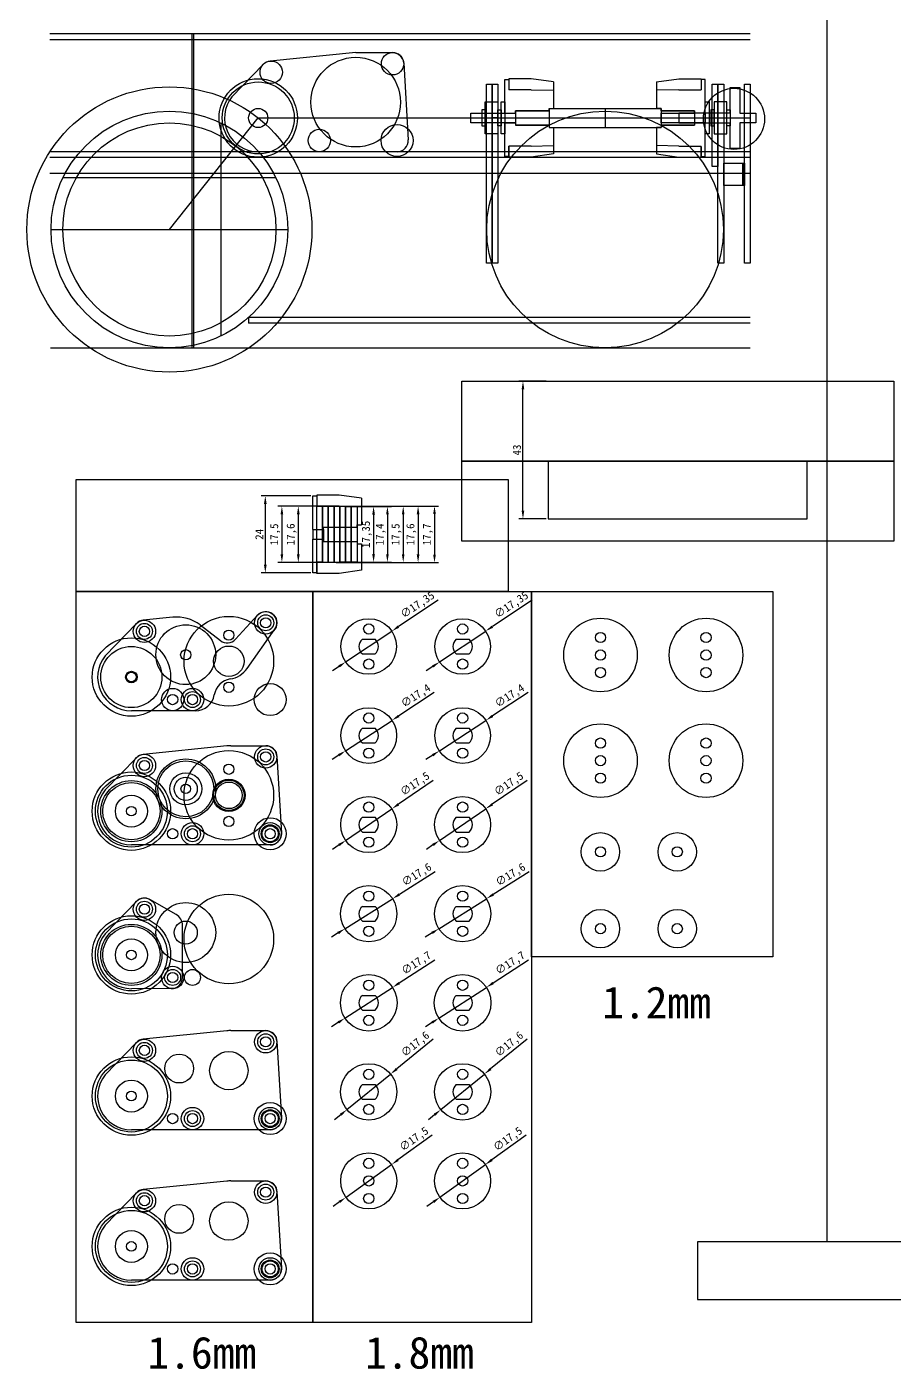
# Model space of a CAD drawing. Header units: millimetres. Extents: x -287 to 5214, y -1967 to 2893.
# Drawn here: x 195.9 to 467.1, y -312.4 to 107.1 of the extents above; entities that cross this region are included whole.
import ezdxf

# ---------------------------------------------------------------- set-up
doc = ezdxf.new("R2010")
doc.units = ezdxf.units.MM
for name, color, linetype in [('内切', 7, 'Continuous'), ('外切', 2, 'Continuous'), ('部件', 22, 'Continuous')]:
    doc.layers.add(name, color=color, linetype=linetype)
doc.styles.get("Standard").update_dxf_attribs({"font": ''})
doc.styles.get('Standard').set_extended_font_data('SimSun')
doc.dimstyles.new('ISO-25', dxfattribs={"dimtxt": 2.5, "dimasz": 2.5, "dimexe": 1.25, "dimexo": 0.625, "dimtad": 1, "dimtxsty": 'Standard', "dimcen": 2.5, "dimadec": 0, "dimazin": 0, "dimtfac": 1, "dimtmove": 0, "dimatfit": 3, "dimfxl": 0, "dimarcsym": 0})

# ---------------------------------------------------------------- blocks, each defined once
blk = doc.blocks.new('tai')
at = {"layer": '部件', "color": 6}
for p, q in [((181.06, -1680.76), (174.06, -1680.76)), ((174.06, -1680.76), (174.06, -1684.21)), ((188.06, -1681.76), (181.06, -1680.76)), ((188.06, -1681.76), (188.06, -1684.36)), ((174.06, -1705.26), (174.06, -1701.81)), ((188.06, -1701.66), (188.06, -1704.26)), ((181.06, -1705.26), (174.06, -1705.26)), ((188.06, -1704.26), (181.06, -1705.26))]:
    blk.add_line(p, q, dxfattribs=at)
at = {"layer": '部件', "color": 4}
for p, q in [((181.06, -1684.21), (174.06, -1684.21)), ((181.06, -1684.21), (188.06, -1684.36)), ((188.06, -1684.36), (188.06, -1690.01)), ((186.66, -1690.76), (186.66, -1690.01)), ((186.66, -1690.01), (188.06, -1690.01)), ((172.86, -1691.51), (176.16, -1691.51)), ((172.86, -1694.51), (176.16, -1694.51)), ((176.16, -1691.51), (176.16, -1690.76)), ((176.16, -1690.76), (186.66, -1690.76)), ((176.16, -1694.51), (176.16, -1695.26)), ((176.16, -1695.26), (186.66, -1695.26)), ((186.66, -1695.26), (186.66, -1696.01)), ((186.66, -1696.01), (188.06, -1696.01)), ((188.06, -1696.01), (188.05, -1701.66)), ((181.06, -1701.81), (174.06, -1701.81)), ((181.06, -1701.81), (188.06, -1701.66))]:
    blk.add_line(p, q, dxfattribs=at)
at = {"layer": '部件'}
for p, q in [((172.86, -1691.51), (172.86, -1694.51)), ((176.16, -1691.51), (176.16, -1694.51)), ((186.66, -1690.76), (186.66, -1695.26))]:
    blk.add_line(p, q, dxfattribs=at)
at = {"layer": '部件', "color": 4}
for points in [[(172.86, -1691.51), (172.86, -1681.01), (174.06, -1681.01), (174.06, -1684.01)], [(174.06, -1702.01), (174.06, -1705.01), (172.86, -1705.01), (172.86, -1694.51)]]:
    blk.add_lwpolyline(points, dxfattribs=at)
blk = doc.blocks.new('*D105')
at = {"layer": 'Defpoints', "color": 0}
for p in [(299.14, -42.83), (299.14, -60.18), (304.31, -60.18)]:
    blk.add_point(p, dxfattribs=at)
at = {"layer": '部件', "color": 0, "lineweight": -2}
for p, q in [((299.76, -42.83), (305.56, -42.83)), ((304.31, -45.33), (304.31, -57.68)), ((299.76, -60.18), (305.56, -60.18))]:
    blk.add_line(p, q, dxfattribs=at)
at = {"layer": '部件', "color": 0}
for points in [[(303.89, -45.33), (304.72, -45.33), (304.31, -42.83)], [(303.89, -57.68), (304.72, -57.68), (304.31, -60.18)]]:
    blk.add_solid(points, dxfattribs=at)
at = {"layer": '部件', "color": 0, "insert": (302.22, -51.51), "char_height": 2.5, "attachment_point": 5, "rotation": 90}
blk.add_mtext('17,35', dxfattribs=at)
blk = doc.blocks.new('*D106')
at = {"layer": 'Defpoints', "color": 0}
for p in [(297.34, -42.81), (297.34, -60.21), (308.63, -60.21)]:
    blk.add_point(p, dxfattribs=at)
at = {"layer": '部件', "color": 0, "lineweight": -2}
for p, q in [((297.96, -42.81), (309.88, -42.81)), ((308.63, -45.31), (308.63, -57.71)), ((297.96, -60.21), (309.88, -60.21))]:
    blk.add_line(p, q, dxfattribs=at)
at = {"layer": '部件', "color": 0}
for points in [[(308.21, -45.31), (309.04, -45.31), (308.63, -42.81)], [(308.21, -57.71), (309.04, -57.71), (308.63, -60.21)]]:
    blk.add_solid(points, dxfattribs=at)
at = {"layer": '部件', "color": 0, "insert": (306.54, -51.51), "char_height": 2.5, "attachment_point": 5, "rotation": 90}
blk.add_mtext('17,4', dxfattribs=at)
blk = doc.blocks.new('*D107')
at = {"layer": 'Defpoints', "color": 0}
for p in [(295.54, -42.76), (295.54, -60.26), (313.57, -60.26)]:
    blk.add_point(p, dxfattribs=at)
at = {"layer": '部件', "color": 0, "lineweight": -2}
for p, q in [((296.16, -42.76), (314.82, -42.76)), ((313.57, -45.26), (313.57, -57.76)), ((296.16, -60.26), (314.82, -60.26))]:
    blk.add_line(p, q, dxfattribs=at)
at = {"layer": '部件', "color": 0}
for points in [[(313.15, -45.26), (313.98, -45.26), (313.57, -42.76)], [(313.15, -57.76), (313.98, -57.76), (313.57, -60.26)]]:
    blk.add_solid(points, dxfattribs=at)
at = {"layer": '部件', "color": 0, "insert": (311.48, -51.51), "char_height": 2.5, "attachment_point": 5, "rotation": 90}
blk.add_mtext('17,5', dxfattribs=at)
blk = doc.blocks.new('*D108')
at = {"layer": 'Defpoints', "color": 0}
for p in [(293.74, -42.71), (293.74, -60.31), (318.22, -60.31)]:
    blk.add_point(p, dxfattribs=at)
at = {"layer": '部件', "color": 0, "lineweight": -2}
for p, q in [((294.36, -42.71), (319.47, -42.71)), ((318.22, -45.21), (318.22, -57.81)), ((294.36, -60.31), (319.47, -60.31))]:
    blk.add_line(p, q, dxfattribs=at)
at = {"layer": '部件', "color": 0}
for points in [[(317.8, -45.21), (318.63, -45.21), (318.22, -42.71)], [(317.8, -57.81), (318.63, -57.81), (318.22, -60.31)]]:
    blk.add_solid(points, dxfattribs=at)
at = {"layer": '部件', "color": 0, "insert": (316.13, -51.51), "char_height": 2.5, "attachment_point": 5, "rotation": 90}
blk.add_mtext('17,6', dxfattribs=at)
blk = doc.blocks.new('*D109')
at = {"layer": 'Defpoints', "color": 0}
for p in [(291.94, -42.66), (291.94, -60.36), (323.36, -60.36)]:
    blk.add_point(p, dxfattribs=at)
at = {"layer": '部件', "color": 0, "lineweight": -2}
for p, q in [((292.56, -42.66), (324.61, -42.66)), ((323.36, -45.16), (323.36, -57.86)), ((292.56, -60.36), (324.61, -60.36))]:
    blk.add_line(p, q, dxfattribs=at)
at = {"layer": '部件', "color": 0}
for points in [[(322.94, -45.16), (323.77, -45.16), (323.36, -42.66)], [(322.94, -57.86), (323.77, -57.86), (323.36, -60.36)]]:
    blk.add_solid(points, dxfattribs=at)
at = {"layer": '部件', "color": 0, "insert": (321.27, -51.51), "char_height": 2.5, "attachment_point": 5, "rotation": 90}
blk.add_mtext('17,7', dxfattribs=at)
blk = doc.blocks.new('*D110')
at = {"layer": 'Defpoints', "color": 0}
for p in [(288.54, -42.71), (280.78, -60.31), (288.54, -60.31)]:
    blk.add_point(p, dxfattribs=at)
at = {"layer": '部件', "color": 0, "lineweight": -2}
for p, q in [((287.91, -42.71), (279.53, -42.71)), ((280.78, -45.21), (280.78, -57.81)), ((287.91, -60.31), (279.53, -60.31))]:
    blk.add_line(p, q, dxfattribs=at)
at = {"layer": '部件', "color": 0}
for points in [[(280.36, -45.21), (281.19, -45.21), (280.78, -42.71)], [(280.36, -57.81), (281.19, -57.81), (280.78, -60.31)]]:
    blk.add_solid(points, dxfattribs=at)
at = {"layer": '部件', "color": 0, "insert": (278.69, -51.51), "char_height": 2.5, "attachment_point": 5, "rotation": 90}
blk.add_mtext('17,6', dxfattribs=at)
blk = doc.blocks.new('*D111')
at = {"layer": 'Defpoints', "color": 0}
for p in [(286.54, -42.76), (275.64, -60.26), (286.54, -60.26)]:
    blk.add_point(p, dxfattribs=at)
at = {"layer": '部件', "color": 0, "lineweight": -2}
for p, q in [((285.91, -42.76), (274.39, -42.76)), ((275.64, -45.26), (275.64, -57.76)), ((285.91, -60.26), (274.39, -60.26))]:
    blk.add_line(p, q, dxfattribs=at)
at = {"layer": '部件', "color": 0}
for points in [[(275.22, -45.26), (276.05, -45.26), (275.64, -42.76)], [(275.22, -57.76), (276.05, -57.76), (275.64, -60.26)]]:
    blk.add_solid(points, dxfattribs=at)
at = {"layer": '部件', "color": 0, "insert": (273.55, -51.51), "char_height": 2.5, "attachment_point": 5, "rotation": 90}
blk.add_mtext('17,5', dxfattribs=at)
blk = doc.blocks.new('*D112')
at = {"layer": 'Defpoints', "color": 0}
for p in [(285.34, -39.51), (270.46, -63.51), (285.34, -63.51)]:
    blk.add_point(p, dxfattribs=at)
at = {"layer": '部件', "color": 0, "lineweight": -2}
for p, q in [((284.71, -39.51), (269.21, -39.51)), ((270.46, -42.01), (270.46, -61.01)), ((284.71, -63.51), (269.21, -63.51))]:
    blk.add_line(p, q, dxfattribs=at)
at = {"layer": '部件', "color": 0}
for points in [[(270.04, -42.01), (270.87, -42.01), (270.46, -39.51)], [(270.04, -61.01), (270.87, -61.01), (270.46, -63.51)]]:
    blk.add_solid(points, dxfattribs=at)
at = {"layer": '部件', "color": 0, "insert": (268.58, -51.51), "char_height": 2.5, "attachment_point": 5, "rotation": 90}
blk.add_mtext('24', dxfattribs=at)
blk = doc.blocks.new('uiyrouiq')
at = {"layer": '外切', "color": 2}
for p, q in [((560.35, -523.12), (533.6, -525.81)), ((560.35, -523.12), (571.87, -523.12)), ((521.67, -536.94), (531.44, -526.86)), ((575.36, -526.42), (576.76, -550.42))]:
    blk.add_line(p, q, dxfattribs=at)
at = {"layer": '外切'}
blk.add_line((573.27, -554.12), (529.88, -554.12), dxfattribs=at)
at = {"layer": '外切', "color": 2}
for centre, radius, start, end in [((571.87, -526.62), 3.5, 3.3379, 90), ((533.95, -529.29), 3.5, 95.7456, 135.9217), ((529.88, -543.57), 10.55, 141.0553, 270.0137)]:
    blk.add_arc(centre, radius, start, end, dxfattribs=at)
at = {"layer": '外切'}
blk.add_arc((573.27, -550.62), 3.5, 270, 3.3379, dxfattribs=at)
at = {"layer": '部件'}
for centre, radius in [((571.87, -526.62), 3.5), ((533.95, -529.29), 3.5), ((529.88, -543.57), 12.25), ((548.98, -550.62), 3.5)]:
    blk.add_circle(centre, radius, dxfattribs=at)
at = {"layer": '部件', "color": 4}
blk.add_circle((560.35, -538.62), 14, dxfattribs=at)
at = {"layer": '部件', "color": 3}
for centre, radius in [((529.88, -543.57), 11.25), ((573.27, -550.62), 5)]:
    blk.add_circle(centre, radius, dxfattribs=at)
at = {"layer": '部件', "color": 1}
blk.add_circle((529.88, -543.57), 3, dxfattribs=at)
blk = doc.blocks.new('ee')
at = {"layer": '部件', "color": 4}
for p, q in [((679.98, -1571.69), (663.98, -1571.69)), ((663.98, -1571.69), (663.98, -1574.69)), ((682.98, -1571.69), (687.98, -1571.69)), ((687.98, -1571.69), (687.98, -1574.69)), ((663.98, -1574.69), (679.98, -1574.69)), ((687.98, -1574.69), (682.98, -1574.69))]:
    blk.add_line(p, q, dxfattribs=at)
for points in [[(679.98, -1571.69), (679.98, -1563.64), (682.98, -1563.64), (682.98, -1571.69)], [(682.98, -1574.69), (682.98, -1582.74), (679.98, -1582.74), (679.98, -1574.69)]]:
    blk.add_lwpolyline(points, dxfattribs=at)
blk = doc.blocks.new('panzou')
at = {"layer": '部件', "color": 6}
for p, q in [((164.05, -1712.65), (153.55, -1712.65)), ((153.55, -1712.65), (153.55, -1717.15)), ((164.05, -1711.9), (199.05, -1711.9)), ((164.05, -1711.9), (164.05, -1712.65)), ((164.05, -1714.9), (199.05, -1714.9)), ((199.05, -1711.9), (199.05, -1712.65)), ((199.05, -1711.9), (199.05, -1712.65)), ((199.05, -1712.65), (209.55, -1712.65)), ((199.05, -1712.65), (209.55, -1712.65)), ((209.55, -1712.65), (209.55, -1717.15)), ((209.55, -1712.65), (209.55, -1717.15)), ((164.05, -1717.15), (153.55, -1717.15)), ((164.05, -1717.15), (164.05, -1717.9)), ((164.05, -1717.9), (199.05, -1717.9)), ((199.05, -1717.15), (209.55, -1717.15)), ((199.05, -1717.15), (199.05, -1717.9)), ((199.05, -1717.15), (209.55, -1717.15)), ((199.05, -1717.15), (199.05, -1717.9))]:
    blk.add_line(p, q, dxfattribs=at)
at = {"layer": '部件', "color": 42}
blk.add_lwpolyline([(219.65, -1709.9), (215.65, -1709.9), (215.65, -1719.9), (219.65, -1719.9)], close=True, dxfattribs=at)
at = {"layer": '部件', "color": 6}
for points in [[(139.55, -1713.4), (153.55, -1713.4), (153.55, -1716.4), (139.55, -1716.4)], [(199.05, -1713.4), (209.55, -1713.4), (209.55, -1716.4), (199.05, -1716.4)], [(215.65, -1712.4), (214.65, -1712.4), (214.65, -1717.4), (215.65, -1717.4)], [(219.65, -1712.4), (220.65, -1712.4), (220.65, -1717.4), (219.65, -1717.4)]]:
    blk.add_lwpolyline(points, close=True, dxfattribs=at)
at = {"layer": '外切'}
blk.add_blockref('ee', (-459.33, -141.71), dxfattribs=at)
blk = doc.blocks.new('*D116')
at = {"layer": 'Defpoints', "color": 0}
for p in [(310.01, -81.75), (295.58, -91.39)]:
    blk.add_point(p, dxfattribs=at)
at = {"layer": '部件', "color": 0, "lineweight": -2}
for p, q in [((324.55, -72.03), (312.09, -80.36)), ((295.58, -91.39), (310.01, -81.75)), ((293.51, -92.78), (291.43, -94.17))]:
    blk.add_line(p, q, dxfattribs=at)
at = {"layer": '部件', "color": 0}
for points in [[(311.86, -80.01), (312.32, -80.7), (310.01, -81.75)], [(293.27, -92.43), (293.74, -93.12), (295.58, -91.39)]]:
    blk.add_solid(points, dxfattribs=at)
at = {"layer": '部件', "color": 0, "insert": (318.17, -73.73), "char_height": 2.5, "attachment_point": 5, "rotation": 33.7604}
blk.add_mtext('∅17,35', dxfattribs=at)
blk = doc.blocks.new('*D117')
at = {"layer": 'Defpoints', "color": 0}
for p in [(310.02, -137.28), (295.58, -147.17)]:
    blk.add_point(p, dxfattribs=at)
at = {"layer": '部件', "color": 0, "lineweight": -2}
for p, q in [((322.98, -128.4), (312.08, -135.87)), ((295.58, -147.17), (310.02, -137.28)), ((293.51, -148.58), (291.45, -150))]:
    blk.add_line(p, q, dxfattribs=at)
at = {"layer": '部件', "color": 0}
for points in [[(311.84, -135.53), (312.31, -136.21), (310.02, -137.28)], [(293.28, -148.24), (293.75, -148.93), (295.58, -147.17)]]:
    blk.add_solid(points, dxfattribs=at)
at = {"layer": '部件', "color": 0, "insert": (317.36, -129.67), "char_height": 2.5, "attachment_point": 5, "rotation": 34.4042}
blk.add_mtext('∅17,5', dxfattribs=at)
blk = doc.blocks.new('*D118')
at = {"layer": 'Defpoints', "color": 0}
for p in [(310.24, -165.37), (295.35, -174.74)]:
    blk.add_point(p, dxfattribs=at)
at = {"layer": '部件', "color": 0, "lineweight": -2}
for p, q in [((323.58, -156.98), (312.36, -164.04)), ((295.35, -174.74), (310.24, -165.37)), ((293.23, -176.08), (291.12, -177.41))]:
    blk.add_line(p, q, dxfattribs=at)
at = {"layer": '部件', "color": 0}
for points in [[(312.14, -163.68), (312.58, -164.39), (310.24, -165.37)], [(293.01, -175.72), (293.45, -176.43), (295.35, -174.74)]]:
    blk.add_solid(points, dxfattribs=at)
at = {"layer": '部件', "color": 0, "insert": (317.89, -158.04), "char_height": 2.5, "attachment_point": 5, "rotation": 32.1883}
blk.add_mtext('∅17,6', dxfattribs=at)
blk = doc.blocks.new('*D119')
at = {"layer": 'Defpoints', "color": 0}
for p in [(310.23, -193.08), (295.36, -202.69)]:
    blk.add_point(p, dxfattribs=at)
at = {"layer": '部件', "color": 0, "lineweight": -2}
for p, q in [((323.43, -184.54), (312.33, -191.72)), ((295.36, -202.69), (310.23, -193.08)), ((293.27, -204.05), (291.17, -205.41))]:
    blk.add_line(p, q, dxfattribs=at)
at = {"layer": '部件', "color": 0}
for points in [[(312.1, -191.37), (312.55, -192.07), (310.23, -193.08)], [(293.04, -203.7), (293.49, -204.4), (295.36, -202.69)]]:
    blk.add_solid(points, dxfattribs=at)
at = {"layer": '部件', "color": 0, "insert": (317.77, -185.66), "char_height": 2.5, "attachment_point": 5, "rotation": 32.8905}
blk.add_mtext('∅17,7', dxfattribs=at)
blk = doc.blocks.new('*D120')
at = {"layer": 'Defpoints', "color": 0}
for p in [(309.61, -220.15), (295.98, -231.28)]:
    blk.add_point(p, dxfattribs=at)
at = {"layer": '部件', "color": 0, "lineweight": -2}
for p, q in [((322.98, -209.25), (311.55, -218.57)), ((295.98, -231.28), (309.61, -220.15)), ((294.04, -232.86), (292.1, -234.44))]:
    blk.add_line(p, q, dxfattribs=at)
at = {"layer": '部件', "color": 0}
for points in [[(311.29, -218.25), (311.82, -218.9), (309.61, -220.15)], [(293.78, -232.54), (294.3, -233.18), (295.98, -231.28)]]:
    blk.add_solid(points, dxfattribs=at)
at = {"layer": '部件', "color": 0, "insert": (317.46, -211), "char_height": 2.5, "attachment_point": 5, "rotation": 39.2106}
blk.add_mtext('∅17,6', dxfattribs=at)
blk = doc.blocks.new('*D121')
at = {"layer": 'Defpoints', "color": 0}
for p in [(309.9, -248.44), (295.69, -258.66)]:
    blk.add_point(p, dxfattribs=at)
at = {"layer": '部件', "color": 0, "lineweight": -2}
for p, q in [((322.66, -239.26), (311.93, -246.98)), ((295.69, -258.66), (309.9, -248.44)), ((293.66, -260.12), (291.63, -261.58))]:
    blk.add_line(p, q, dxfattribs=at)
at = {"layer": '部件', "color": 0}
for points in [[(311.69, -246.64), (312.17, -247.32), (309.9, -248.44)], [(293.42, -259.78), (293.91, -260.45), (295.69, -258.66)]]:
    blk.add_solid(points, dxfattribs=at)
at = {"layer": '部件', "color": 0, "insert": (317.06, -240.66), "char_height": 2.5, "attachment_point": 5, "rotation": 35.726}
blk.add_mtext('∅17,5', dxfattribs=at)
blk = doc.blocks.new('*D122')
at = {"layer": 'Defpoints', "color": 0}
for p in [(351.01, -3.65), (358.91, -3.65), (358.91, -46.65)]:
    blk.add_point(p, dxfattribs=at)
at = {"layer": '外切', "color": 0, "lineweight": -2}
for p, q in [((358.29, -3.65), (349.76, -3.65)), ((351.01, -44.15), (351.01, -6.15)), ((358.29, -46.65), (349.76, -46.65))]:
    blk.add_line(p, q, dxfattribs=at)
at = {"layer": '外切', "color": 0}
for points in [[(350.59, -6.15), (351.42, -6.15), (351.01, -3.65)], [(350.59, -44.15), (351.42, -44.15), (351.01, -46.65)]]:
    blk.add_solid(points, dxfattribs=at)
at = {"layer": '外切', "color": 0, "insert": (349.13, -25.15), "char_height": 2.5, "attachment_point": 5, "rotation": 90}
blk.add_mtext('43', dxfattribs=at)
blk = doc.blocks.new('*D123')
at = {"layer": 'Defpoints', "color": 0}
for p in [(310.07, -109.63), (295.52, -119.16)]:
    blk.add_point(p, dxfattribs=at)
at = {"layer": '部件', "color": 0, "lineweight": -2}
for p, q in [((323.3, -100.96), (312.16, -108.26)), ((295.52, -119.16), (310.07, -109.63)), ((293.43, -120.53), (291.34, -121.9))]:
    blk.add_line(p, q, dxfattribs=at)
at = {"layer": '部件', "color": 0}
for points in [[(311.94, -107.91), (312.39, -108.61), (310.07, -109.63)], [(293.2, -120.19), (293.66, -120.88), (295.52, -119.16)]]:
    blk.add_solid(points, dxfattribs=at)
at = {"layer": '部件', "color": 0, "insert": (317.61, -102.15), "char_height": 2.5, "attachment_point": 5, "rotation": 33.2323}
blk.add_mtext('∅17,4', dxfattribs=at)
blk = doc.blocks.new('*D124')
at = {"layer": 'Defpoints', "color": 0}
for p in [(339.36, -81.75), (324.93, -91.39)]:
    blk.add_point(p, dxfattribs=at)
at = {"layer": '部件', "color": 0, "lineweight": -2}
for p, q in [((353.9, -72.03), (341.44, -80.36)), ((324.93, -91.39), (339.36, -81.75)), ((322.86, -92.78), (320.78, -94.17))]:
    blk.add_line(p, q, dxfattribs=at)
at = {"layer": '部件', "color": 0}
for points in [[(341.21, -80.01), (341.67, -80.7), (339.36, -81.75)], [(322.62, -92.43), (323.09, -93.12), (324.93, -91.39)]]:
    blk.add_solid(points, dxfattribs=at)
at = {"layer": '部件', "color": 0, "insert": (347.52, -73.73), "char_height": 2.5, "attachment_point": 5, "rotation": 33.7604}
blk.add_mtext('∅17,35', dxfattribs=at)
blk = doc.blocks.new('*D125')
at = {"layer": 'Defpoints', "color": 0}
for p in [(339.37, -137.28), (324.93, -147.17)]:
    blk.add_point(p, dxfattribs=at)
at = {"layer": '部件', "color": 0, "lineweight": -2}
for p, q in [((352.33, -128.4), (341.43, -135.87)), ((324.93, -147.17), (339.37, -137.28)), ((322.86, -148.58), (320.8, -150))]:
    blk.add_line(p, q, dxfattribs=at)
at = {"layer": '部件', "color": 0}
for points in [[(341.19, -135.53), (341.66, -136.21), (339.37, -137.28)], [(322.63, -148.24), (323.1, -148.93), (324.93, -147.17)]]:
    blk.add_solid(points, dxfattribs=at)
at = {"layer": '部件', "color": 0, "insert": (346.71, -129.67), "char_height": 2.5, "attachment_point": 5, "rotation": 34.4042}
blk.add_mtext('∅17,5', dxfattribs=at)
blk = doc.blocks.new('*D126')
at = {"layer": 'Defpoints', "color": 0}
for p in [(339.59, -165.37), (324.7, -174.74)]:
    blk.add_point(p, dxfattribs=at)
at = {"layer": '部件', "color": 0, "lineweight": -2}
for p, q in [((352.93, -156.98), (341.71, -164.04)), ((324.7, -174.74), (339.59, -165.37)), ((322.58, -176.08), (320.47, -177.41))]:
    blk.add_line(p, q, dxfattribs=at)
at = {"layer": '部件', "color": 0}
for points in [[(341.49, -163.68), (341.93, -164.39), (339.59, -165.37)], [(322.36, -175.72), (322.8, -176.43), (324.7, -174.74)]]:
    blk.add_solid(points, dxfattribs=at)
at = {"layer": '部件', "color": 0, "insert": (347.24, -158.04), "char_height": 2.5, "attachment_point": 5, "rotation": 32.1883}
blk.add_mtext('∅17,6', dxfattribs=at)
blk = doc.blocks.new('*D127')
at = {"layer": 'Defpoints', "color": 0}
for p in [(339.58, -193.08), (324.71, -202.69)]:
    blk.add_point(p, dxfattribs=at)
at = {"layer": '部件', "color": 0, "lineweight": -2}
for p, q in [((352.78, -184.54), (341.68, -191.72)), ((324.71, -202.69), (339.58, -193.08)), ((322.62, -204.05), (320.52, -205.41))]:
    blk.add_line(p, q, dxfattribs=at)
at = {"layer": '部件', "color": 0}
for points in [[(341.45, -191.37), (341.9, -192.07), (339.58, -193.08)], [(322.39, -203.7), (322.84, -204.4), (324.71, -202.69)]]:
    blk.add_solid(points, dxfattribs=at)
at = {"layer": '部件', "color": 0, "insert": (347.12, -185.66), "char_height": 2.5, "attachment_point": 5, "rotation": 32.8905}
blk.add_mtext('∅17,7', dxfattribs=at)
blk = doc.blocks.new('*D128')
at = {"layer": 'Defpoints', "color": 0}
for p in [(338.96, -220.15), (325.33, -231.28)]:
    blk.add_point(p, dxfattribs=at)
at = {"layer": '部件', "color": 0, "lineweight": -2}
for p, q in [((352.33, -209.25), (340.9, -218.57)), ((325.33, -231.28), (338.96, -220.15)), ((323.39, -232.86), (321.45, -234.44))]:
    blk.add_line(p, q, dxfattribs=at)
at = {"layer": '部件', "color": 0}
for points in [[(340.64, -218.25), (341.17, -218.9), (338.96, -220.15)], [(323.13, -232.54), (323.65, -233.18), (325.33, -231.28)]]:
    blk.add_solid(points, dxfattribs=at)
at = {"layer": '部件', "color": 0, "insert": (346.81, -211), "char_height": 2.5, "attachment_point": 5, "rotation": 39.2106}
blk.add_mtext('∅17,6', dxfattribs=at)
blk = doc.blocks.new('*D129')
at = {"layer": 'Defpoints', "color": 0}
for p in [(339.25, -248.44), (325.04, -258.66)]:
    blk.add_point(p, dxfattribs=at)
at = {"layer": '部件', "color": 0, "lineweight": -2}
for p, q in [((352.01, -239.26), (341.28, -246.98)), ((325.04, -258.66), (339.25, -248.44)), ((323.01, -260.12), (320.98, -261.58))]:
    blk.add_line(p, q, dxfattribs=at)
at = {"layer": '部件', "color": 0}
for points in [[(341.04, -246.64), (341.52, -247.32), (339.25, -248.44)], [(322.77, -259.78), (323.26, -260.45), (325.04, -258.66)]]:
    blk.add_solid(points, dxfattribs=at)
at = {"layer": '部件', "color": 0, "insert": (346.41, -240.66), "char_height": 2.5, "attachment_point": 5, "rotation": 35.726}
blk.add_mtext('∅17,5', dxfattribs=at)
blk = doc.blocks.new('*D130')
at = {"layer": 'Defpoints', "color": 0}
for p in [(339.42, -109.63), (324.87, -119.16)]:
    blk.add_point(p, dxfattribs=at)
at = {"layer": '部件', "color": 0, "lineweight": -2}
for p, q in [((352.65, -100.96), (341.51, -108.26)), ((324.87, -119.16), (339.42, -109.63)), ((322.78, -120.53), (320.69, -121.9))]:
    blk.add_line(p, q, dxfattribs=at)
at = {"layer": '部件', "color": 0}
for points in [[(341.29, -107.91), (341.74, -108.61), (339.42, -109.63)], [(322.55, -120.19), (323.01, -120.88), (324.87, -119.16)]]:
    blk.add_solid(points, dxfattribs=at)
at = {"layer": '部件', "color": 0, "insert": (346.96, -102.15), "char_height": 2.5, "attachment_point": 5, "rotation": 33.2323}
blk.add_mtext('∅17,4', dxfattribs=at)

msp = doc.modelspace()

# ---------------------------------------------------------------- linework, layer by layer
at = {"layer": '内切', "color": 1}
msp.add_line((247.464, 104.84), (247.463, 6.738), dxfattribs=at)
at = {"layer": '内切'}
for p, q in [((247.964, 104.84), (247.963, 6.738)), ((300.793, -84.267), (304.799, -84.267)), ((330.143, -84.267), (334.149, -84.267)), ((300.793, -88.867), (304.799, -88.867)), ((330.143, -88.867), (334.149, -88.867)), ((300.793, -112.097), (304.799, -112.097)), ((330.143, -112.097), (334.149, -112.097)), ((300.793, -116.697), (304.799, -116.697)), ((330.143, -116.697), (334.149, -116.697)), ((300.793, -139.927), (304.799, -139.927)), ((330.143, -139.927), (334.149, -139.927)), ((300.793, -144.527), (304.799, -144.527)), ((330.143, -144.527), (334.149, -144.527)), ((300.793, -167.757), (304.799, -167.757)), ((330.143, -167.757), (334.149, -167.757)), ((300.793, -172.357), (304.799, -172.357)), ((330.143, -172.357), (334.149, -172.357)), ((300.793, -195.587), (304.799, -195.587)), ((330.143, -195.587), (334.149, -195.587)), ((300.793, -200.187), (304.799, -200.187)), ((330.143, -200.187), (334.149, -200.187)), ((300.793, -223.417), (304.799, -223.417)), ((330.143, -223.417), (334.149, -223.417)), ((300.793, -228.017), (304.799, -228.017)), ((330.143, -228.017), (334.149, -228.017))]:
    msp.add_line(p, q, dxfattribs=at)
for centre, radius in [((270.576, -79.153), 1.6), ((302.796, -81.084), 1.6), ((332.146, -81.084), 1.6), ((232.658, -81.827), 1.6), ((375.241, -83.747), 1.6), ((408.241, -83.747), 1.6), ((245.59, -89.128), 1.6), ((375.241, -89.23), 1.6), ((408.241, -89.23), 1.6), ((302.796, -92.049), 1.6), ((332.146, -92.049), 1.6), ((228.585, -96.107), 1.8), ((375.241, -94.712), 1.6), ((408.241, -94.712), 1.6), ((241.491, -103.155), 1.6), ((247.691, -103.155), 1.6), ((302.796, -108.914), 1.6), ((332.146, -108.914), 1.6), ((375.241, -116.747), 1.6), ((408.241, -116.747), 1.6), ((270.576, -121.062), 1.6), ((302.796, -119.879), 1.6), ((332.146, -119.879), 1.6), ((375.241, -122.23), 1.6), ((408.241, -122.23), 1.6), ((232.658, -123.736), 1.6), ((259.061, -124.912), 1.6), ((375.241, -127.712), 1.6), ((408.241, -127.712), 1.6), ((228.585, -138.017), 4.995), ((302.796, -136.744), 1.6), ((332.146, -136.744), 1.6), ((259.061, -141.212), 1.6), ((241.491, -145.065), 1.6), ((247.691, -145.065), 1.6), ((271.976, -145.065), 1.6), ((302.796, -147.709), 1.6), ((332.146, -147.709), 1.6), ((375.241, -150.73), 1.6), ((399.241, -150.73), 1.6), ((302.796, -164.574), 1.6), ((332.146, -164.574), 1.6), ((232.658, -168.645), 1.6), ((302.796, -175.539), 1.6), ((332.146, -175.539), 1.6), ((375.241, -174.73), 1.6), ((399.241, -174.73), 1.6), ((228.585, -182.926), 4.995), ((241.491, -189.974), 1.6), ((302.796, -192.404), 1.6), ((332.146, -192.404), 1.6), ((302.796, -203.369), 1.6), ((332.146, -203.369), 1.6), ((270.576, -210.075), 1.6), ((232.658, -212.75), 1.6), ((259.061, -219.075), 6), ((228.585, -227.03), 4.995), ((302.796, -220.234), 1.6), ((332.146, -220.234), 1.6), ((302.796, -231.199), 1.6), ((332.146, -231.199), 1.6), ((241.491, -234.078), 1.6), ((247.691, -234.078), 1.6), ((271.976, -234.078), 1.6), ((302.796, -248.064), 1.6), ((332.146, -248.064), 1.6), ((270.576, -257.055), 1.6), ((302.796, -253.547), 1.6), ((332.146, -253.547), 1.6), ((232.658, -259.73), 1.6), ((302.796, -259.029), 1.6), ((332.146, -259.029), 1.6), ((259.061, -266.055), 6), ((228.585, -274.01), 4.995), ((241.491, -281.058), 1.6), ((247.691, -281.058), 1.6), ((271.976, -281.058), 1.6)]:
    msp.add_circle(centre, radius, dxfattribs=at)
at = {"layer": '内切', "color": 0}
for centre, radius in [((245.59, -131.038), 3.6), ((259.061, -133.062), 5.05), ((243.545, -218.442), 4.5), ((243.545, -265.422), 4.5)]:
    msp.add_circle(centre, radius, dxfattribs=at)
at = {"layer": '内切'}
for centre, start, end in [((302.796, -86.567), 131.05335, 228.94665), ((302.796, -86.567), 311.05335, 48.94665), ((332.146, -86.567), 131.05335, 228.94665), ((332.146, -86.567), 311.05335, 48.94665), ((302.796, -114.397), 131.05335, 228.94665), ((302.796, -114.397), 311.05335, 48.94665), ((332.146, -114.397), 131.05335, 228.94665), ((332.146, -114.397), 311.05335, 48.94665), ((302.796, -142.227), 131.05335, 228.94665), ((302.796, -142.227), 311.05335, 48.94665), ((332.146, -142.227), 131.05335, 228.94665), ((332.146, -142.227), 311.05335, 48.94665), ((302.796, -170.057), 131.05335, 228.94665), ((302.796, -170.057), 311.05335, 48.94665), ((332.146, -170.057), 131.05335, 228.94665), ((332.146, -170.057), 311.05335, 48.94665), ((302.796, -197.887), 131.05335, 228.94665), ((302.796, -197.887), 311.05335, 48.94665), ((332.146, -197.887), 131.05335, 228.94665), ((332.146, -197.887), 311.05335, 48.94665), ((302.796, -225.717), 131.05335, 228.94665), ((302.796, -225.717), 311.05335, 48.94665), ((332.146, -225.717), 131.05335, 228.94665), ((332.146, -225.717), 311.05335, 48.94665)]:
    msp.add_arc(centre, 3.05, start, end, dxfattribs=at)
at = {"layer": '外切', "color": 2}
for p, q in [((256.563, 77.055), (256.563, 10.428)), ((273.777, 59.841), (207.15, 59.841)), ((220.38, -89.476), (230.144, -79.392)), ((241.571, -77.413), (232.308, -78.345)), ((250.069, -79.826), (256.447, -84.712)), ((220.38, -131.385), (230.144, -121.301)), ((258.462, -117.622), (232.308, -120.254)), ((259.663, -117.562), (270.576, -117.562)), ((274.07, -120.858), (275.47, -144.861)), ((220.38, -176.294), (230.144, -166.21)), ((242.554, -170.297), (234.403, -165.611)), ((244.561, -189.975), (244.561, -173.765)), ((258.462, -206.636), (232.308, -209.267)), ((259.663, -206.575), (270.576, -206.575)), ((220.38, -220.399), (230.144, -210.315)), ((274.07, -209.872), (275.47, -233.874)), ((258.462, -253.616), (232.308, -256.247)), ((259.663, -253.555), (270.576, -253.555)), ((220.38, -267.379), (230.144, -257.295)), ((274.07, -256.852), (275.47, -280.854))]:
    msp.add_line(p, q, dxfattribs=at)
at = {"layer": '外切', "color": 1}
msp.add_line((203.463, 43.741), (277.463, 43.741), dxfattribs=at)
at = {"layer": '外切', "color": 5}
msp.add_line((265.22, 16.244), (265.22, 14.444), dxfattribs=at)
at = {"layer": '外切'}
for p, q in [((261.163, -84.29), (267.98, -76.808)), ((264.8, -93.414), (273.428, -81.183)), ((248.59, -106.656), (228.588, -106.657)), ((271.976, -148.565), (228.588, -148.567)), ((241.061, -193.475), (228.588, -193.476)), ((271.976, -237.578), (228.588, -237.58)), ((271.976, -284.558), (228.588, -284.56))]:
    msp.add_line(p, q, dxfattribs=at)
at = {"layer": '外切', "color": 2}
msp.add_lwpolyline([(413.773, 64.467), (419.773, 64.467), (419.773, 57.467), (413.773, 57.467)], close=True, dxfattribs=at)
for centre, radius in [((240.463, 43.741), 37), ((376.673, 43.741), 37), ((302.796, -86.567), 8.675), ((332.146, -86.567), 8.675), ((375.241, -89.23), 11.5), ((408.241, -89.23), 11.5), ((302.796, -114.397), 8.7), ((332.146, -114.397), 8.7), ((375.241, -122.23), 11.5), ((408.241, -122.23), 11.5), ((302.796, -142.227), 8.75), ((332.146, -142.227), 8.75), ((302.796, -170.057), 8.8), ((332.146, -170.057), 8.8), ((302.796, -197.887), 8.85), ((332.146, -197.887), 8.85), ((302.796, -225.717), 8.8), ((332.146, -225.717), 8.8), ((302.796, -253.547), 8.75), ((332.146, -253.547), 8.75)]:
    msp.add_circle(centre, radius, dxfattribs=at)
at = {"layer": '外切'}
for centre in [(375.241, -150.73), (399.241, -150.73), (375.241, -174.73), (399.241, -174.73)]:
    msp.add_circle(centre, 6, dxfattribs=at)
at = {"layer": '外切', "color": 2}
for centre, radius, start, end in [((232.658, -81.827), 3.5, 95.7456, 135.92166), ((242.772, -89.352), 12, 52.54741, 95.7456), ((258.576, -81.933), 3.5, 232.54741, 317.66234), ((228.585, -96.107), 10.55, 141.05529, 270.01371), ((258.262, -88.803), 8, 278.88644, 324.80097), ((260.425, -102.635), 6, 98.88644, 170.51117), ((248.589, -100.656), 6, 270.00264, 350.51117), ((232.658, -123.736), 3.5, 95.7456, 135.92166), ((259.663, -129.562), 12, 90, 95.7456), ((270.576, -121.062), 3.5, 3.33785, 90), ((228.585, -138.017), 10.55, 141.05529, 270.01371), ((232.658, -168.645), 3.5, 60.10881, 135.92166), ((240.561, -173.765), 4, 0, 60.10881), ((228.585, -182.926), 10.55, 141.05529, 270.01371), ((241.061, -189.975), 3.5, 270.00264, 0), ((232.658, -212.75), 3.5, 95.7456, 135.92166), ((259.663, -218.575), 12, 90, 95.7456), ((270.576, -210.075), 3.5, 3.33785, 90), ((228.585, -227.03), 10.55, 141.05529, 270.01371), ((259.663, -265.555), 12, 90, 95.7456), ((270.576, -257.055), 3.5, 3.33785, 90), ((232.658, -259.73), 3.5, 95.7456, 135.92166), ((228.585, -274.01), 10.55, 141.05529, 270.01371)]:
    msp.add_arc(centre, radius, start, end, dxfattribs=at)
at = {"layer": '外切'}
for centre, start, end in [((270.568, -79.165), 324.80097, 137.66234), ((271.976, -145.065), 270, 3.33785), ((271.976, -234.078), 270, 3.33785), ((271.976, -281.058), 270, 3.33785)]:
    msp.add_arc(centre, 3.5, start, end, dxfattribs=at)
at = {"layer": '部件', "color": 5}
for p, q in [((422.073, 104.84), (203.057, 104.84)), ((422.073, 103.04), (203.057, 103.04)), ((422.073, 68.04), (203.057, 68.04)), ((422.073, 66.24), (203.057, 66.24)), ((422.073, 61.24), (203.057, 61.24)), ((422.073, 16.24), (265.22, 16.24)), ((422.073, 14.44), (265.22, 14.444)), ((203.275, 6.734), (422.073, 6.75))]:
    msp.add_line(p, q, dxfattribs=at)
at = {"layer": '部件', "color": 6}
msp.add_line((376.673, 81.59), (376.673, 75.59), dxfattribs=at)
at = {"layer": '部件', "color": 3}
for p, q in [((240.463, 43.741), (268.239, 78.59)), ((343.173, 78.589), (341.373, 78.589))]:
    msp.add_line(p, q, dxfattribs=at)
at = {"layer": '部件', "color": 1}
msp.add_line((268.239, 78.59), (422.073, 78.59), dxfattribs=at)
at = {"layer": '部件', "color": 4}
for points in [[(446.08, 220.85), (942.62, 220.85), (942.62, -272.61), (446.08, -272.61)], [(339.173, 83.589), (343.173, 83.589), (343.173, 73.589), (339.173, 73.589)], [(339.173, 80.089), (343.173, 80.089), (343.173, 77.089), (339.173, 77.089)], [(419.773, 64.467), (420.273, 64.467), (420.273, 57.467), (419.773, 57.467)], [(211.356, -69.33), (285.336, -69.33), (285.336, -297.83), (211.356, -297.83)], [(285.336, -69.33), (353.706, -69.33), (353.706, -297.83), (285.336, -297.83)], [(353.706, -69.33), (429.106, -69.33), (429.106, -183.58), (353.706, -183.58)]]:
    msp.add_lwpolyline(points, close=True, dxfattribs=at)
at = {"layer": '部件', "color": 3}
for points in [[(339.573, 89.139), (341.373, 89.139), (341.373, 33.269), (339.573, 33.269)], [(341.373, 89.139), (343.173, 89.139), (343.173, 33.269), (341.373, 33.269)], [(410.173, 89.139), (411.973, 89.139), (411.973, 63.455), (410.173, 63.455)], [(411.973, 89.139), (413.773, 89.139), (413.773, 33.269), (411.973, 33.269)], [(420.273, 89.139), (422.073, 89.139), (422.073, 33.269), (420.273, 33.269)], [(344.173, 83.589), (345.373, 83.589), (345.373, 73.589), (344.173, 73.589)], [(407.973, 83.588), (409.173, 83.588), (409.173, 73.588), (407.973, 73.588)], [(211.356, -34.33), (346.356, -34.33), (346.356, -69.33), (211.356, -69.33)]]:
    msp.add_lwpolyline(points, close=True, dxfattribs=at)
at = {"layer": '部件'}
for points in [[(339.173, 81.089), (338.173, 81.089), (338.173, 76.089), (339.173, 76.089)], [(343.173, 81.089), (344.173, 81.089), (344.173, 76.089), (343.173, 76.089)], [(358.91, -46.653), (439.91, -46.653), (439.91, -28.653), (358.91, -28.653)], [(405.58, -290.61), (486.58, -290.61), (486.58, -272.61), (405.58, -272.61)]]:
    msp.add_lwpolyline(points, close=True, dxfattribs=at)
at = {"layer": '部件', "color": 5}
for points in [[(331.91, -3.653), (466.91, -3.653), (466.91, -28.653), (331.91, -28.653)], [(331.91, -28.653), (466.91, -28.653), (466.91, -53.653), (331.91, -53.653)], [(286.536, -42.757), (288.336, -42.757), (288.336, -60.257), (286.536, -60.257)], [(288.336, -42.707), (290.136, -42.707), (290.136, -60.307), (288.336, -60.307)], [(290.136, -42.657), (291.936, -42.657), (291.936, -60.357), (290.136, -60.357)], [(291.936, -42.707), (293.736, -42.707), (293.736, -60.307), (291.936, -60.307)], [(293.736, -42.757), (295.536, -42.757), (295.536, -60.257), (293.736, -60.257)], [(295.536, -42.807), (297.336, -42.807), (297.336, -60.207), (295.536, -60.207)], [(297.336, -42.832), (299.136, -42.832), (299.136, -60.182), (297.336, -60.182)]]:
    msp.add_lwpolyline(points, close=True, dxfattribs=at)
at = {"layer": '部件', "color": 3}
for centre, radius in [((240.463, 43.741), 44.564), ((240.463, 43.741), 33.314), ((271.976, -103.155), 5), ((228.585, -138.017), 11.25), ((271.976, -145.065), 5), ((228.585, -182.926), 11.25), ((228.585, -227.03), 11.25), ((271.976, -234.078), 5), ((228.585, -274.01), 11.25), ((271.976, -281.058), 5)]:
    msp.add_circle(centre, radius, dxfattribs=at)
at = {"layer": '部件', "color": 1}
for centre, radius in [((416.973, 78.306), 9.55), ((228.585, -96.107), 9.55), ((228.585, -96.107), 1.5), ((228.585, -138.017), 9.55), ((245.59, -131.038), 5), ((245.59, -131.038), 1.5), ((228.585, -138.017), 1.5), ((228.585, -182.926), 9.55), ((245.59, -175.947), 3.6), ((228.585, -182.926), 1.5), ((228.585, -227.03), 1.5), ((228.585, -274.01), 1.5)]:
    msp.add_circle(centre, radius, dxfattribs=at)
at = {"layer": '部件'}
for centre, radius in [((232.658, -81.827), 3.5), ((232.658, -81.827), 2.5), ((270.576, -79.153), 3.5), ((270.576, -79.153), 2.5), ((228.585, -96.107), 12.25), ((245.59, -89.128), 9.35), ((259.061, -83.003), 1.6), ((259.061, -91.153), 4.75), ((241.491, -103.155), 3.5), ((247.691, -103.155), 3.5), ((247.691, -103.155), 2.5), ((259.061, -99.303), 1.6), ((232.658, -123.736), 3.5), ((232.658, -123.736), 2.5), ((270.576, -121.062), 3.5), ((270.576, -121.062), 2.5), ((228.585, -138.017), 12.25), ((245.59, -131.038), 9.35), ((259.061, -133.062), 4.75), ((247.691, -145.065), 3.5), ((247.691, -145.065), 2.5), ((271.976, -145.065), 3.5), ((271.976, -145.065), 2.5), ((232.658, -168.645), 3.5), ((232.658, -168.645), 2.5), ((245.59, -175.947), 9.35), ((228.585, -182.926), 12.25), ((241.491, -189.974), 3.5), ((241.491, -189.974), 2.5), ((247.691, -189.974), 2.5), ((232.658, -212.75), 3.5), ((270.576, -210.075), 3.5), ((270.576, -210.075), 2.5), ((232.658, -212.75), 2.5), ((228.585, -227.03), 12.25), ((247.691, -234.078), 3.5), ((271.976, -234.078), 3.5), ((247.691, -234.078), 2.5), ((271.976, -234.078), 2.5), ((270.576, -257.055), 3.5), ((270.576, -257.055), 2.5), ((232.658, -259.73), 3.5), ((232.658, -259.73), 2.5), ((228.585, -274.01), 12.25), ((247.691, -281.058), 3.5), ((247.691, -281.058), 2.5), ((271.976, -281.058), 3.5), ((271.976, -281.058), 2.5)]:
    msp.add_circle(centre, radius, dxfattribs=at)
at = {"layer": '部件', "color": 4}
for centre, radius in [((259.061, -91.153), 14), ((259.061, -133.062), 14), ((245.59, -131.038), 8.75), ((228.585, -138.017), 8.95), ((259.061, -133.062), 4.15), ((271.976, -145.065), 2.8), ((259.061, -177.971), 14), ((228.585, -182.926), 8.95), ((271.976, -234.078), 2.8), ((271.976, -281.058), 2.8)]:
    msp.add_circle(centre, radius, dxfattribs=at)

# ---------------------------------------------------------------- block references
at = {"layer": '内切'}
msp.add_blockref('panzou', (195.122, 1793.488), dxfattribs=at)
at = {"layer": '外切', "color": 2}
msp.add_blockref('uiyrouiq', (-261.638, 622.164), dxfattribs=at)
at = {"layer": '部件'}
for p in [(172.513, 1771.602), (112.476, 1641.506)]:
    msp.add_blockref('tai', p, dxfattribs=at)
at = {"layer": '部件', "xscale": -1}
msp.add_blockref('tai', (580.833, 1771.602), dxfattribs=at)

# ---------------------------------------------------------------- texts
at = {"layer": '部件', "color": 3, "char_height": 10, "width": 130.77, "attachment_point": 1}
for s, insert in [('1.2mm ', (375.776, -192.771)), ('1.6mm     1.8mm', (233.599, -302.204))]:
    msp.add_mtext(s, dxfattribs=dict(at, insert=insert))

# ---------------------------------------------------------------- dimensions: what is measured, and where the dimension line sits
at = {"layer": '外切'}
dim = msp.add_linear_dim(base=(351.008, -3.653), p1=(358.91, -46.653), p2=(358.91, -3.653), angle=90, dimstyle='ISO-25', dxfattribs=at)
dim.commit()
dim.dimension.update_dxf_attribs({"geometry": '*D122', "text_midpoint": (349.133, -25.153)})
at = {"layer": '部件', "color": 6}
for base, p1, p2, picture, middle in [((270.456, -63.507), (285.336, -39.507), (285.336, -63.507), '*D112', (268.581, -51.507)), ((275.636, -60.257), (286.536, -42.757), (286.536, -60.257), '*D111', (273.553, -51.507)), ((280.776, -60.307), (288.536, -42.707), (288.536, -60.307), '*D110', (278.693, -51.507)), ((323.356, -60.357), (291.936, -42.657), (291.936, -60.357), '*D109', (321.273, -51.507)), ((318.216, -60.307), (293.736, -42.711), (293.736, -60.307), '*D108', (316.133, -51.509)), ((313.566, -60.257), (295.536, -42.757), (295.536, -60.257), '*D107', (311.483, -51.507)), ((308.626, -60.207), (297.336, -42.807), (297.336, -60.207), '*D106', (306.543, -51.507)), ((304.306, -60.182), (299.136, -42.832), (299.136, -60.182), '*D105', (302.223, -51.507))]:
    dim = msp.add_linear_dim(base=base, p1=p1, p2=p2, angle=90, dimstyle='ISO-25', dxfattribs=at)
    dim.commit()
    dim.dimension.update_dxf_attribs({"geometry": picture, "text_midpoint": middle})
at = {"layer": '部件', "color": 3}
for p1, p2, picture, middle in [((295.584, -91.388), (310.008, -81.746), '*D116', (318.174, -73.726)), ((324.934, -91.388), (339.358, -81.746), '*D124', (347.524, -73.726)), ((295.519, -119.165), (310.073, -109.629), '*D123', (317.61, -102.145)), ((324.869, -119.165), (339.423, -109.629), '*D130', (346.96, -102.145)), ((295.577, -147.171), (310.016, -137.283), '*D117', (317.358, -129.674)), ((324.927, -147.171), (339.366, -137.283), '*D125', (346.708, -129.674)), ((295.349, -174.744), (310.244, -165.369), '*D118', (317.892, -158.039)), ((324.699, -174.744), (339.594, -165.369), '*D126', (347.242, -158.039)), ((295.365, -202.693), (310.228, -193.081), '*D119', (317.774, -185.665)), ((324.715, -202.693), (339.578, -193.081), '*D127', (347.124, -185.665)), ((295.693, -258.656), (309.9, -248.437), '*D121', (317.064, -240.661)), ((325.043, -258.656), (339.25, -248.437), '*D129', (346.414, -240.661))]:
    dim = msp.add_diameter_dim_2p(p1=p1, p2=p2, dimstyle='ISO-25', dxfattribs=at)
    dim.commit()
    dim.dimension.update_dxf_attribs({"geometry": picture, "text_midpoint": middle})
for p1, p2, picture, middle in [((295.978, -231.28), (309.615, -220.154), '*D120', (318.809, -212.652)), ((325.328, -231.28), (338.965, -220.154), '*D128', (348.159, -212.652))]:
    dim = msp.add_diameter_dim_2p(p1=p1, p2=p2, dimstyle='ISO-25', dxfattribs=at)
    dim.commit()
    dim.dimension.update_dxf_attribs({"geometry": picture, "text_midpoint": middle, "dimtype": 163})

doc.saveas('drawing.dxf')
